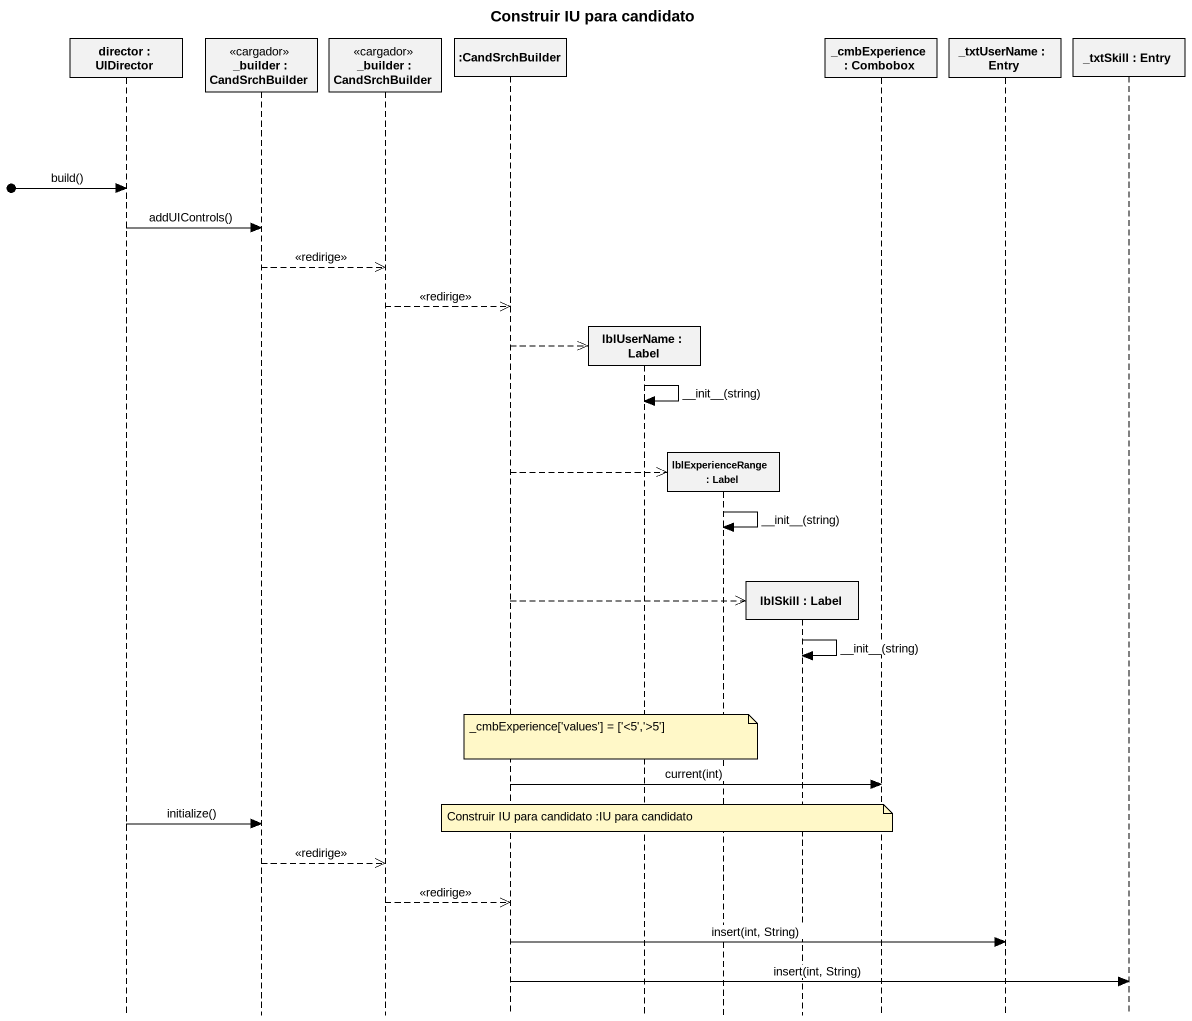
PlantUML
@startuml
title Construir IU para candidato
hide footbox
participant "director : UIDirector" as director
participant "_builder : CandSrchBuilder" as builder <<cargador>>
participant "_builder : CandSrchBuilder" as builder_2 <<cargador>>
participant ":CandSrchBuilder" as CandSrchBuilder
participant "lblUserName : Label" as lblUserName
participant "lblExperienceRange : Label" as lblExperienceRange
participant "lblSkill : Label" as lblSkill
participant "_cmbExperience : Combobox" as cmbExperience
participant "_txtUserName : Entry" as txtUserName
participant "_txtSkill : Entry" as txtSkill

[o-> director : build()
director -> builder : addUIControls()
builder -->> builder_2 : <<redirige>>
builder_2 -->> CandSrchBuilder : <<redirige>>
CandSrchBuilder -->> lblUserName **
lblUserName -> lblUserName : ~__init~__(string)
CandSrchBuilder -->> lblExperienceRange **
lblExperienceRange -> lblExperienceRange : ~__init~__(string)
CandSrchBuilder -->> lblSkill **
lblSkill -> lblSkill : ~__init~__(string)
note over lblUserName : _cmbExperience['values'] = ['<5','>5']
CandSrchBuilder -> cmbExperience : current(int)
note over lblUserName : Construir IU para candidato :IU para candidato
director -> builder : initialize()
builder -->> builder_2 : <<redirige>>
builder_2 -->> CandSrchBuilder : <<redirige>>
CandSrchBuilder -> txtUserName : insert(int, String)
CandSrchBuilder -> txtSkill : insert(int, String)
@enduml
